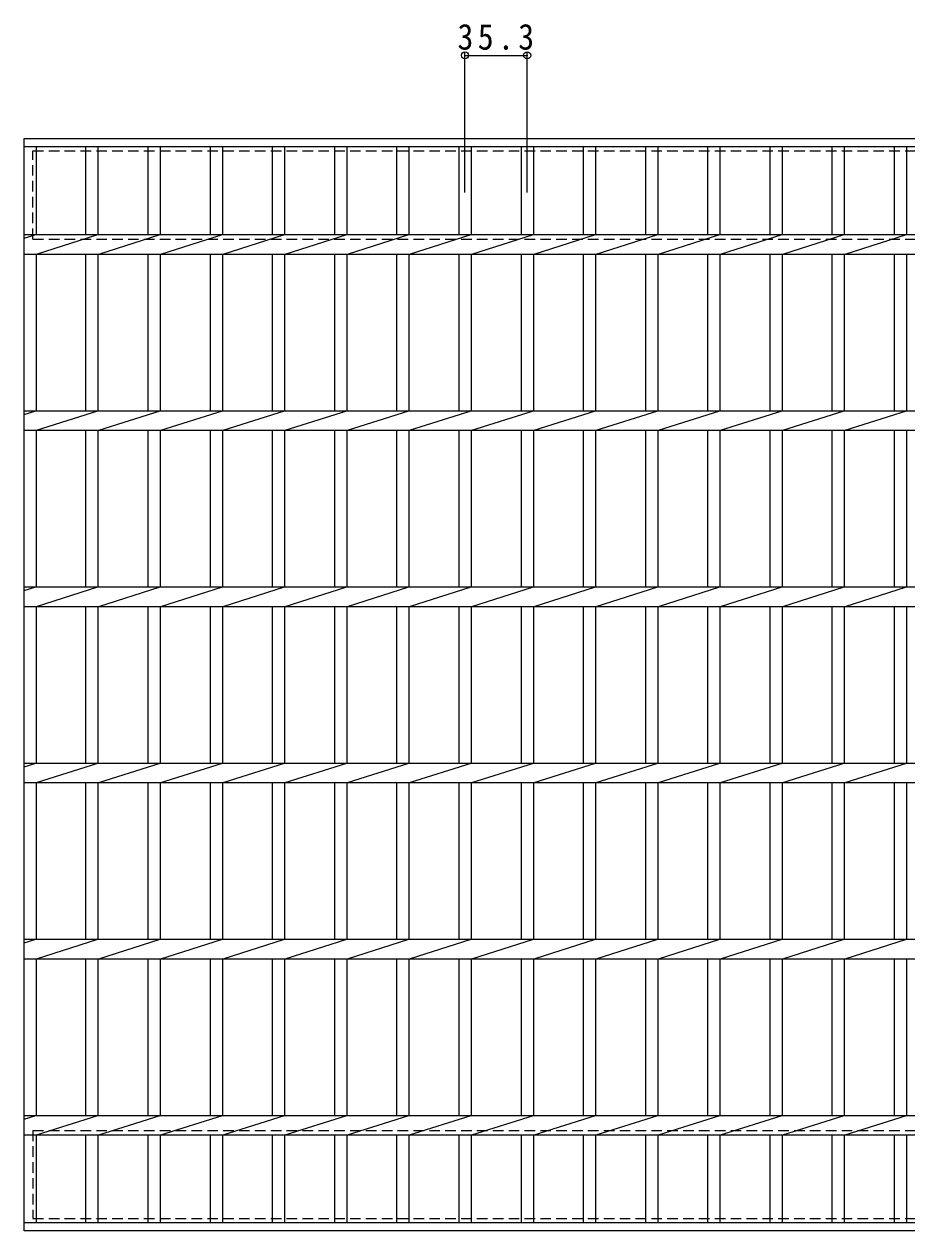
# Model space of a CAD drawing. Units: millimetres, scale not verified. Extents: x -837 to 850, y -684 to 646.
# Drawn here: x -835 to -334, y -124 to 561 of the extents above; entities that cross this region are included whole.
import ezdxf

# ---------------------------------------------------------------- set-up
doc = ezdxf.new("R2010")
doc.units = ezdxf.units.MM
doc.header["$LTSCALE"] = 5
doc.header["$PDMODE"] = 32
doc.header["$PDSIZE"] = 4
doc.linetypes.add('DASHED1', pattern=[1.8, 1.2, -0.6])
for name, color, linetype, lineweight in [('1-1_1-1ﾚｲﾔ', 2, 'Continuous', 9), ('1-2_1-2ﾚｲﾔ', 3, 'Continuous', 9), ('1-4_1-4ﾚｲﾔ', 7, 'Continuous', 9)]:
    doc.layers.add(name, color=color, linetype=linetype, lineweight=lineweight)
doc.styles.add('ＭＳ ゴシック', font='')
doc.styles.get('ＭＳ ゴシック').set_extended_font_data('MS Gothic')

msp = doc.modelspace()

# ---------------------------------------------------------------- linework, layer by layer
at = {"layer": '1-1_1-1ﾚｲﾔ', "linetype": 'DASHED1'}
for p, q in [((-830.135, 489.059), (154.865, 489.059)), ((-830.135, 439.059), (-830.135, 489.059)), ((-830.135, 439.059), (154.865, 439.059)), ((-830.135, -66.941), (-830.135, -116.941)), ((-830.135, -66.941), (154.865, -66.941)), ((-830.135, -116.941), (154.865, -116.941))]:
    msp.add_line(p, q, dxfattribs=at)
at = {"layer": '1-2_1-2ﾚｲﾔ'}
for p, q in [((-835.135, 496.059), (159.865, 496.059)), ((-835.135, -123.941), (-835.135, 496.059)), ((-835.135, 491.559), (159.865, 491.559)), ((-828.135, 441.559), (-828.135, 491.559)), ((-800.235, 491.559), (-800.235, 441.559)), ((-793.235, 491.559), (-793.235, 441.559)), ((-764.935, 491.559), (-764.935, 441.559)), ((-757.935, 491.559), (-757.935, 441.559)), ((-729.634, 491.559), (-729.634, 441.559)), ((-722.635, 491.559), (-722.635, 441.559)), ((-694.335, 491.559), (-694.335, 441.559)), ((-687.335, 491.559), (-687.335, 441.559)), ((-659.035, 491.559), (-659.035, 441.559)), ((-652.035, 491.559), (-652.035, 441.559)), ((-623.734, 491.559), (-623.734, 441.559)), ((-616.734, 491.559), (-616.734, 441.559)), ((-588.435, 491.559), (-588.435, 441.559)), ((-581.435, 491.559), (-581.435, 441.559)), ((-553.135, 491.559), (-553.135, 441.559)), ((-546.135, 491.559), (-546.135, 441.559)), ((-517.834, 491.559), (-517.834, 441.559)), ((-510.834, 491.559), (-510.834, 441.559)), ((-482.535, 491.559), (-482.535, 441.559)), ((-475.535, 491.559), (-475.535, 441.559)), ((-447.235, 491.559), (-447.235, 441.559)), ((-440.235, 491.559), (-440.235, 441.559)), ((-411.935, 491.559), (-411.935, 441.559)), ((-404.935, 491.559), (-404.935, 441.559)), ((-376.635, 491.559), (-376.635, 441.559)), ((-369.635, 491.559), (-369.635, 441.559)), ((-341.335, 491.559), (-341.335, 441.559)), ((-334.335, 491.559), (-334.335, 441.559)), ((-835.135, 441.559), (159.865, 441.559)), ((-835.135, 439.478), (-828.535, 441.559)), ((-828.135, 430.56), (-793.235, 441.559)), ((-792.834, 430.56), (-757.935, 441.559)), ((-757.535, 430.56), (-722.635, 441.559)), ((-722.235, 430.56), (-687.335, 441.559)), ((-686.935, 430.56), (-652.035, 441.559)), ((-651.635, 430.56), (-616.735, 441.559)), ((-616.335, 430.56), (-581.435, 441.559)), ((-581.035, 430.56), (-546.135, 441.559)), ((-545.735, 430.56), (-510.835, 441.559)), ((-510.435, 430.56), (-475.535, 441.559)), ((-475.135, 430.56), (-440.235, 441.559)), ((-439.835, 430.56), (-404.935, 441.559)), ((-404.535, 430.56), (-369.635, 441.559)), ((-369.235, 430.56), (-334.335, 441.559)), ((-835.135, 430.56), (159.865, 430.56)), ((-828.135, 341.559), (-828.135, 430.56)), ((-800.235, 430.56), (-800.235, 341.559)), ((-793.235, 430.56), (-793.235, 341.559)), ((-764.935, 430.56), (-764.935, 341.559)), ((-757.935, 430.56), (-757.935, 341.559)), ((-729.634, 430.56), (-729.634, 341.559)), ((-722.635, 430.56), (-722.635, 341.559)), ((-694.335, 430.56), (-694.335, 341.559)), ((-687.335, 430.56), (-687.335, 341.559)), ((-659.035, 430.56), (-659.035, 341.559)), ((-652.035, 430.56), (-652.035, 341.559)), ((-623.734, 430.56), (-623.734, 341.559)), ((-616.734, 430.56), (-616.734, 341.559)), ((-588.435, 430.56), (-588.435, 341.559)), ((-581.435, 430.56), (-581.435, 341.559)), ((-553.135, 430.56), (-553.135, 341.559)), ((-546.135, 430.56), (-546.135, 341.559)), ((-517.834, 430.56), (-517.834, 341.559)), ((-510.834, 430.56), (-510.834, 341.559)), ((-482.535, 430.56), (-482.535, 341.559)), ((-475.535, 430.56), (-475.535, 341.559)), ((-447.235, 430.56), (-447.235, 341.559)), ((-440.235, 430.56), (-440.235, 341.559)), ((-411.935, 430.56), (-411.935, 341.559)), ((-404.935, 430.56), (-404.935, 341.559)), ((-376.635, 430.56), (-376.635, 341.559)), ((-369.635, 430.56), (-369.635, 341.559)), ((-341.335, 430.56), (-341.335, 341.559)), ((-334.335, 430.56), (-334.335, 341.559)), ((-835.135, 341.559), (159.865, 341.559)), ((-835.135, 339.479), (-828.535, 341.559)), ((-828.135, 330.56), (-793.235, 341.559)), ((-792.834, 330.56), (-757.935, 341.559)), ((-757.535, 330.56), (-722.635, 341.559)), ((-722.235, 330.56), (-687.335, 341.559)), ((-686.935, 330.56), (-652.035, 341.559)), ((-651.635, 330.56), (-616.735, 341.559)), ((-616.335, 330.56), (-581.435, 341.559)), ((-581.035, 330.56), (-546.135, 341.559)), ((-545.735, 330.56), (-510.835, 341.559)), ((-510.435, 330.56), (-475.535, 341.559)), ((-475.135, 330.56), (-440.235, 341.559)), ((-439.835, 330.56), (-404.935, 341.559)), ((-404.535, 330.56), (-369.635, 341.559)), ((-369.235, 330.56), (-334.335, 341.559)), ((-835.135, 330.559), (159.865, 330.559)), ((-828.135, 241.558), (-828.135, 330.559)), ((-800.235, 330.559), (-800.235, 241.558)), ((-793.235, 330.559), (-793.235, 241.558)), ((-764.935, 330.559), (-764.935, 241.558)), ((-757.935, 330.559), (-757.935, 241.558)), ((-729.634, 330.559), (-729.634, 241.558)), ((-722.635, 330.559), (-722.635, 241.558)), ((-694.335, 330.559), (-694.335, 241.558)), ((-687.335, 330.559), (-687.335, 241.558)), ((-659.035, 330.559), (-659.035, 241.558)), ((-652.035, 330.559), (-652.035, 241.558)), ((-623.734, 330.559), (-623.734, 241.558)), ((-616.734, 330.559), (-616.734, 241.558)), ((-588.435, 330.559), (-588.435, 241.558)), ((-581.435, 330.559), (-581.435, 241.558)), ((-553.135, 330.559), (-553.135, 241.558)), ((-546.135, 330.559), (-546.135, 241.558)), ((-517.834, 330.559), (-517.834, 241.558)), ((-510.834, 330.559), (-510.834, 241.558)), ((-482.535, 330.559), (-482.535, 241.558)), ((-475.535, 330.559), (-475.535, 241.558)), ((-447.235, 330.559), (-447.235, 241.558)), ((-440.235, 330.559), (-440.235, 241.558)), ((-411.935, 330.559), (-411.935, 241.558)), ((-404.935, 330.559), (-404.935, 241.558)), ((-376.635, 330.559), (-376.635, 241.558)), ((-369.635, 330.559), (-369.635, 241.558)), ((-341.335, 330.559), (-341.335, 241.558)), ((-334.335, 330.559), (-334.335, 241.558)), ((-835.135, 239.478), (-828.535, 241.559)), ((-835.135, 241.558), (159.865, 241.558)), ((-828.135, 230.559), (-793.235, 241.559)), ((-792.834, 230.559), (-757.935, 241.559)), ((-757.535, 230.559), (-722.635, 241.559)), ((-722.235, 230.559), (-687.335, 241.559)), ((-686.935, 230.559), (-652.035, 241.559)), ((-651.635, 230.559), (-616.735, 241.559)), ((-616.335, 230.559), (-581.435, 241.559)), ((-581.035, 230.559), (-546.135, 241.559)), ((-545.735, 230.559), (-510.835, 241.559)), ((-510.435, 230.559), (-475.535, 241.559)), ((-475.135, 230.559), (-440.235, 241.559)), ((-439.835, 230.559), (-404.935, 241.559)), ((-404.535, 230.559), (-369.635, 241.559)), ((-369.235, 230.559), (-334.335, 241.559)), ((-835.135, 230.559), (159.865, 230.559)), ((-828.135, 141.559), (-828.135, 230.559)), ((-800.235, 230.559), (-800.235, 141.559)), ((-793.235, 230.559), (-793.235, 141.559)), ((-764.935, 230.559), (-764.935, 141.559)), ((-757.935, 230.559), (-757.935, 141.559)), ((-729.634, 230.559), (-729.634, 141.559)), ((-722.635, 230.559), (-722.635, 141.559)), ((-694.335, 230.559), (-694.335, 141.559)), ((-687.335, 230.559), (-687.335, 141.559)), ((-659.035, 230.559), (-659.035, 141.559)), ((-652.035, 230.559), (-652.035, 141.559)), ((-623.734, 230.559), (-623.734, 141.559)), ((-616.734, 230.559), (-616.734, 141.559)), ((-588.435, 230.559), (-588.435, 141.559)), ((-581.435, 230.559), (-581.435, 141.559)), ((-553.135, 230.559), (-553.135, 141.559)), ((-546.135, 230.559), (-546.135, 141.559)), ((-517.834, 230.559), (-517.834, 141.559)), ((-510.834, 230.559), (-510.834, 141.559)), ((-482.535, 230.559), (-482.535, 141.559)), ((-475.535, 230.559), (-475.535, 141.559)), ((-447.235, 230.559), (-447.235, 141.559)), ((-440.235, 230.559), (-440.235, 141.559)), ((-411.935, 230.559), (-411.935, 141.559)), ((-404.935, 230.559), (-404.935, 141.559)), ((-376.635, 230.559), (-376.635, 141.559)), ((-369.635, 230.559), (-369.635, 141.559)), ((-341.335, 230.559), (-341.335, 141.559)), ((-334.335, 230.559), (-334.335, 141.559)), ((-835.135, 141.559), (159.865, 141.559)), ((-835.135, 139.479), (-828.535, 141.559)), ((-828.135, 130.559), (-793.235, 141.559)), ((-792.834, 130.559), (-757.935, 141.559)), ((-757.535, 130.559), (-722.635, 141.559)), ((-722.235, 130.559), (-687.335, 141.559)), ((-686.935, 130.559), (-652.035, 141.559)), ((-651.635, 130.559), (-616.735, 141.559)), ((-616.335, 130.559), (-581.435, 141.559)), ((-581.035, 130.559), (-546.135, 141.559)), ((-545.735, 130.559), (-510.835, 141.559)), ((-510.435, 130.559), (-475.535, 141.559)), ((-475.135, 130.559), (-440.235, 141.559)), ((-439.835, 130.559), (-404.935, 141.559)), ((-404.535, 130.559), (-369.635, 141.559)), ((-369.235, 130.559), (-334.335, 141.559)), ((-835.135, 130.559), (159.865, 130.559)), ((-828.135, 41.559), (-828.135, 130.559)), ((-800.235, 130.559), (-800.235, 41.559)), ((-793.235, 130.559), (-793.235, 41.559)), ((-764.935, 130.559), (-764.935, 41.559)), ((-757.935, 130.559), (-757.935, 41.559)), ((-729.634, 130.559), (-729.634, 41.559)), ((-722.635, 130.559), (-722.635, 41.559)), ((-694.335, 130.559), (-694.335, 41.559)), ((-687.335, 130.559), (-687.335, 41.559)), ((-659.035, 130.559), (-659.035, 41.559)), ((-652.035, 130.559), (-652.035, 41.559)), ((-623.734, 130.559), (-623.734, 41.559)), ((-616.734, 130.559), (-616.734, 41.559)), ((-588.435, 130.559), (-588.435, 41.559)), ((-581.435, 130.559), (-581.435, 41.559)), ((-553.135, 130.559), (-553.135, 41.559)), ((-546.135, 130.559), (-546.135, 41.559)), ((-517.834, 130.559), (-517.834, 41.559)), ((-510.834, 130.559), (-510.834, 41.559)), ((-482.535, 130.559), (-482.535, 41.559)), ((-475.535, 130.559), (-475.535, 41.559)), ((-447.235, 130.559), (-447.235, 41.559)), ((-440.235, 130.559), (-440.235, 41.559)), ((-411.935, 130.559), (-411.935, 41.559)), ((-404.935, 130.559), (-404.935, 41.559)), ((-376.635, 130.559), (-376.635, 41.559)), ((-369.635, 130.559), (-369.635, 41.559)), ((-341.335, 130.559), (-341.335, 41.559)), ((-334.335, 130.559), (-334.335, 41.559)), ((-835.135, 41.559), (159.865, 41.559)), ((-835.135, 39.479), (-828.535, 41.559)), ((-828.135, 30.559), (-793.235, 41.559)), ((-792.834, 30.559), (-757.935, 41.559)), ((-757.535, 30.559), (-722.635, 41.559)), ((-722.235, 30.559), (-687.335, 41.559)), ((-686.935, 30.559), (-652.035, 41.559)), ((-651.635, 30.559), (-616.735, 41.559)), ((-616.335, 30.559), (-581.435, 41.559)), ((-581.035, 30.559), (-546.135, 41.559)), ((-545.735, 30.559), (-510.835, 41.559)), ((-510.435, 30.559), (-475.535, 41.559)), ((-475.135, 30.559), (-440.235, 41.559)), ((-439.835, 30.559), (-404.935, 41.559)), ((-404.535, 30.559), (-369.635, 41.559)), ((-369.235, 30.559), (-334.335, 41.559)), ((-835.135, 30.559), (159.865, 30.559)), ((-828.135, -58.441), (-828.135, 30.559)), ((-800.235, 30.559), (-800.235, -58.441)), ((-793.235, 30.559), (-793.235, -58.441)), ((-764.935, 30.559), (-764.935, -58.441)), ((-757.935, 30.559), (-757.935, -58.441)), ((-729.634, 30.559), (-729.634, -58.441)), ((-722.635, 30.559), (-722.635, -58.441)), ((-694.335, 30.559), (-694.335, -58.441)), ((-687.335, 30.559), (-687.335, -58.441)), ((-659.035, 30.559), (-659.035, -58.441)), ((-652.035, 30.559), (-652.035, -58.441)), ((-623.734, 30.559), (-623.734, -58.441)), ((-616.734, 30.559), (-616.734, -58.441)), ((-588.435, 30.559), (-588.435, -58.441)), ((-581.435, 30.559), (-581.435, -58.441)), ((-553.135, 30.559), (-553.135, -58.441)), ((-546.135, 30.559), (-546.135, -58.441)), ((-517.834, 30.559), (-517.834, -58.441)), ((-510.834, 30.559), (-510.834, -58.441)), ((-482.535, 30.559), (-482.535, -58.441)), ((-475.535, 30.559), (-475.535, -58.441)), ((-447.235, 30.559), (-447.235, -58.441)), ((-440.235, 30.559), (-440.235, -58.441)), ((-411.935, 30.559), (-411.935, -58.441)), ((-404.935, 30.559), (-404.935, -58.441)), ((-376.635, 30.559), (-376.635, -58.441)), ((-369.635, 30.559), (-369.635, -58.441)), ((-341.335, 30.559), (-341.335, -58.441)), ((-334.335, 30.559), (-334.335, -58.441)), ((-835.135, -58.441), (159.865, -58.441)), ((-835.135, -60.521), (-828.535, -58.441)), ((-828.135, -69.441), (-793.235, -58.441)), ((-792.834, -69.441), (-757.935, -58.441)), ((-757.535, -69.441), (-722.635, -58.441)), ((-722.235, -69.441), (-687.335, -58.441)), ((-686.935, -69.441), (-652.035, -58.441)), ((-651.635, -69.441), (-616.735, -58.441)), ((-616.335, -69.441), (-581.435, -58.441)), ((-581.035, -69.441), (-546.135, -58.441)), ((-545.735, -69.441), (-510.835, -58.441)), ((-510.435, -69.441), (-475.535, -58.441)), ((-475.135, -69.441), (-440.235, -58.441)), ((-439.835, -69.441), (-404.935, -58.441)), ((-404.535, -69.441), (-369.635, -58.441)), ((-369.235, -69.441), (-334.335, -58.441)), ((-835.135, -69.441), (159.865, -69.441)), ((-828.135, -119.441), (-828.135, -69.441)), ((-800.235, -69.441), (-800.235, -119.441)), ((-793.235, -69.441), (-793.235, -119.441)), ((-764.935, -69.441), (-764.935, -119.441)), ((-757.935, -69.441), (-757.935, -119.441)), ((-729.634, -69.441), (-729.634, -119.441)), ((-722.635, -69.441), (-722.635, -119.441)), ((-694.335, -69.441), (-694.335, -119.441)), ((-687.335, -69.441), (-687.335, -119.441)), ((-659.035, -69.441), (-659.035, -119.441)), ((-652.035, -69.441), (-652.035, -119.441)), ((-623.734, -69.441), (-623.734, -119.441)), ((-616.734, -69.441), (-616.734, -119.441)), ((-588.435, -69.441), (-588.435, -119.441)), ((-581.435, -69.441), (-581.435, -119.441)), ((-553.135, -69.441), (-553.135, -119.441)), ((-546.135, -69.441), (-546.135, -119.441)), ((-517.834, -69.441), (-517.834, -119.441)), ((-510.834, -69.441), (-510.834, -119.441)), ((-482.535, -69.441), (-482.535, -119.441)), ((-475.535, -69.441), (-475.535, -119.441)), ((-447.235, -69.441), (-447.235, -119.441)), ((-440.235, -69.441), (-440.235, -119.441)), ((-411.935, -69.441), (-411.935, -119.441)), ((-404.935, -69.441), (-404.935, -119.441)), ((-376.635, -69.441), (-376.635, -119.441)), ((-369.635, -69.441), (-369.635, -119.441)), ((-341.335, -69.441), (-341.335, -119.441)), ((-334.335, -69.441), (-334.335, -119.441)), ((159.865, -119.441), (-835.135, -119.441)), ((159.865, -123.941), (-835.135, -123.941))]:
    msp.add_line(p, q, dxfattribs=at)
at = {"layer": '1-4_1-4ﾚｲﾔ'}
for p, q in [((-584.935, 465.473), (-584.935, 544.837)), ((-584.935, 543.337), (-549.635, 543.337)), ((-549.635, 465.473), (-549.635, 544.837))]:
    msp.add_line(p, q, dxfattribs=at)
for p in [(-584.935, 543.337), (-549.635, 543.337)]:
    msp.add_point(p, dxfattribs=at)

# ---------------------------------------------------------------- texts
at = {"layer": '1-4_1-4ﾚｲﾔ', "color": 2, "insert": (-589.16, 546.337), "char_height": 14.66, "attachment_point": 7, "style": 'ＭＳ ゴシック'}
msp.add_mtext('\\T1.28;\\W0.9;35.3', dxfattribs=at)

doc.saveas('drawing.dxf')
